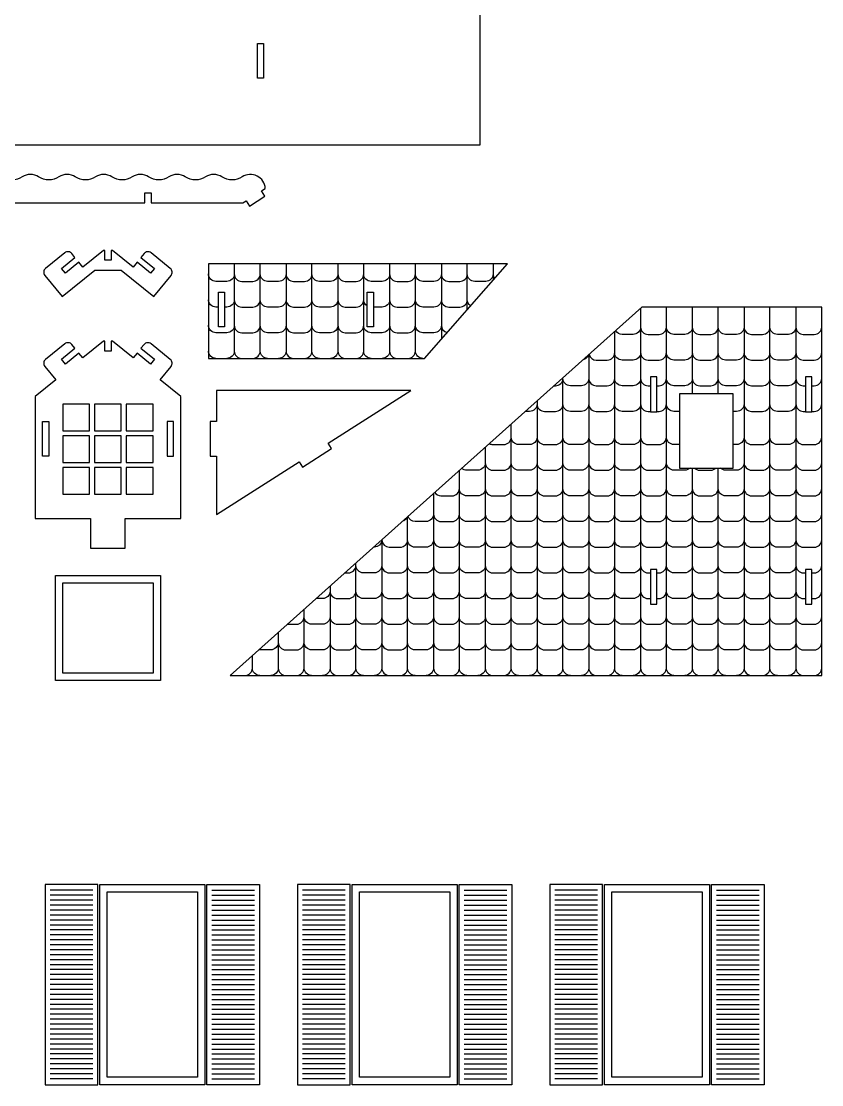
# Model space of a CAD drawing. Extents: x 9656 to 9770, y 1091 to 1154.
# Drawn here: x 9725.29 to 9741.43, y 1091.99 to 1113.43 of the extents above; entities that cross this region are included whole.
import ezdxf

# ---------------------------------------------------------------- set-up
doc = ezdxf.new("R2010")
doc.units = 0
doc.header["$MEASUREMENT"] = 0
doc.layers.add('LAYER_1', color=18, linetype='CONTINUOUS')

msp = doc.modelspace()

# ---------------------------------------------------------------- linework, layer by layer
at = {"layer": 'LAYER_1'}
for points in [[(9734.534, 1110.934), (9719.836, 1110.934), (9719.836, 1114.562), (9734.534, 1114.562)], [(9730.048, 1112.984), (9730.173, 1112.984), (9730.173, 1112.284), (9730.048, 1112.284)], [(9733.418, 1106.634), (9735.09, 1108.544), (9729.062, 1108.544), (9729.062, 1106.634)], [(9729.262, 1107.97), (9729.387, 1107.97), (9729.387, 1107.27), (9729.262, 1107.27)], [(9732.262, 1107.97), (9732.387, 1107.97), (9732.387, 1107.27), (9732.262, 1107.27)], [(9741.428, 1100.241), (9741.428, 1107.666), (9737.8, 1107.666), (9729.502, 1100.241)], [(9738.103, 1105.56), (9738.103, 1106.26), (9737.978, 1106.26), (9737.978, 1105.56)], [(9741.228, 1105.56), (9741.228, 1106.26), (9741.103, 1106.26), (9741.103, 1105.56)], [(9729.099, 1104.665), (9729.224, 1104.665), (9729.224, 1103.489), (9730.888, 1104.55), (9730.955, 1104.444), (9731.545, 1104.821), (9731.478, 1104.926), (9733.141, 1105.987), (9729.224, 1105.987), (9729.224, 1105.365), (9729.099, 1105.365)], [(9739.644, 1105.922), (9738.561, 1105.922), (9738.561, 1104.424), (9739.644, 1104.424)], [(9726.125, 1105.175), (9726.665, 1105.175), (9726.665, 1105.715), (9726.125, 1105.715)], [(9726.765, 1105.175), (9727.305, 1105.175), (9727.305, 1105.715), (9726.765, 1105.715)], [(9727.405, 1105.175), (9727.945, 1105.175), (9727.945, 1105.715), (9727.405, 1105.715)], [(9725.716, 1105.365), (9725.841, 1105.365), (9725.841, 1104.665), (9725.716, 1104.665)], [(9728.354, 1105.365), (9728.229, 1105.365), (9728.229, 1104.665), (9728.354, 1104.665)], [(9726.125, 1104.535), (9726.665, 1104.535), (9726.665, 1105.075), (9726.125, 1105.075)], [(9726.765, 1104.535), (9727.305, 1104.535), (9727.305, 1105.075), (9726.765, 1105.075)], [(9727.405, 1104.535), (9727.945, 1104.535), (9727.945, 1105.075), (9727.405, 1105.075)], [(9726.125, 1103.895), (9726.665, 1103.895), (9726.665, 1104.435), (9726.125, 1104.435)], [(9726.765, 1103.895), (9727.305, 1103.895), (9727.305, 1104.435), (9726.765, 1104.435)], [(9727.405, 1103.895), (9727.945, 1103.895), (9727.945, 1104.435), (9727.405, 1104.435)], [(9725.975, 1102.26), (9728.095, 1102.26), (9728.095, 1100.14), (9725.975, 1100.14)], [(9738.103, 1102.379), (9737.978, 1102.379), (9737.978, 1101.679), (9738.103, 1101.679)], [(9741.228, 1102.379), (9741.103, 1102.379), (9741.103, 1101.679), (9741.228, 1101.679)], [(9726.125, 1102.11), (9727.945, 1102.11), (9727.945, 1100.29), (9726.125, 1100.29)], [(9726.831, 1096.029), (9725.771, 1096.029), (9725.771, 1091.989), (9726.831, 1091.989)], [(9728.991, 1096.029), (9728.991, 1091.989), (9726.871, 1091.989), (9726.871, 1096.029)], [(9727.021, 1095.879), (9728.841, 1095.879), (9728.841, 1092.139), (9727.021, 1092.139)], [(9729.031, 1096.029), (9730.091, 1096.029), (9730.091, 1091.989), (9729.031, 1091.989)], [(9731.919, 1096.029), (9730.859, 1096.029), (9730.859, 1091.989), (9731.919, 1091.989)], [(9734.079, 1096.029), (9734.079, 1091.989), (9731.959, 1091.989), (9731.959, 1096.029)], [(9732.109, 1095.879), (9733.929, 1095.879), (9733.929, 1092.139), (9732.109, 1092.139)], [(9734.119, 1096.029), (9735.179, 1096.029), (9735.179, 1091.989), (9734.119, 1091.989)], [(9737.006, 1096.029), (9735.946, 1096.029), (9735.946, 1091.989), (9737.006, 1091.989)], [(9739.166, 1096.029), (9739.166, 1091.989), (9737.046, 1091.989), (9737.046, 1096.029)], [(9737.196, 1095.879), (9739.016, 1095.879), (9739.016, 1092.139), (9737.196, 1092.139)], [(9739.206, 1096.029), (9740.266, 1096.029), (9740.266, 1091.989), (9739.206, 1091.989)]]:
    msp.add_lwpolyline(points, close=True, dxfattribs=at)
for points in [[(9724.907, 1109.773), (9727.782, 1109.773), (9727.782, 1109.973), (9727.907, 1109.973), (9727.907, 1109.773), (9729.756, 1109.773), (9729.82, 1109.814), (9729.887, 1109.708), (9730.197, 1109.906), (9730.13, 1110.011), (9730.207, 1110.061, 0.579603), (9729.742, 1110.295, -0.300981), (9729.334, 1110.295, 0.300981), (9729.003, 1110.295, -0.300981), (9728.595, 1110.295, 0.300981), (9728.264, 1110.295, -0.300981), (9727.856, 1110.295, 0.300981), (9727.524, 1110.295, -0.300981), (9727.116, 1110.295, 0.300981), (9726.785, 1110.295, -0.300981), (9726.377, 1110.295, 0.300981), (9726.046, 1110.295, -0.300981), (9725.638, 1110.295, 0.300981), (9725.307, 1110.295, -0.300981), (9724.899, 1110.295, 0.236244)], [(9729.583, 1108.544), (9729.583, 1106.784, -0.414214), (9729.433, 1106.634)], [(9729.955, 1106.634, 0.414214), (9730.105, 1106.784), (9730.105, 1108.544)], [(9730.627, 1108.544), (9730.627, 1106.784, 0.414214), (9730.777, 1106.634)], [(9730.999, 1106.634, 0.414214), (9731.149, 1106.784), (9731.149, 1108.544)], [(9731.671, 1108.544), (9731.671, 1106.784, 0.414214), (9731.821, 1106.634)], [(9732.042, 1106.634, 0.414214), (9732.192, 1106.784), (9732.192, 1108.544)], [(9732.714, 1108.544), (9732.714, 1106.784, -0.414214), (9732.564, 1106.634)], [(9733.386, 1106.634, -0.414214), (9733.236, 1106.784), (9733.236, 1108.544)], [(9729.583, 1108.337, -0.414214), (9729.433, 1108.187), (9729.212, 1108.187, -0.414214), (9729.062, 1108.337)], [(9729.583, 1108.337, 0.414214), (9729.733, 1108.187), (9729.955, 1108.187, 0.414214), (9730.105, 1108.337)], [(9730.627, 1108.337, -0.414214), (9730.477, 1108.187), (9730.255, 1108.187, -0.414214), (9730.105, 1108.337)], [(9730.627, 1108.337, 0.414214), (9730.777, 1108.187), (9730.999, 1108.187, 0.414214), (9731.149, 1108.337)], [(9731.671, 1108.337, -0.414214), (9731.521, 1108.187), (9731.299, 1108.187, -0.414214), (9731.149, 1108.337)], [(9731.671, 1108.337, 0.414214), (9731.821, 1108.187), (9732.042, 1108.187, 0.414214), (9732.192, 1108.337)], [(9732.714, 1108.337, -0.414214), (9732.564, 1108.187), (9732.342, 1108.187, -0.414214), (9732.192, 1108.337)], [(9732.714, 1108.337, 0.414214), (9732.864, 1108.187), (9733.086, 1108.187, 0.414214), (9733.236, 1108.337)], [(9733.758, 1108.337, -0.414214), (9733.608, 1108.187), (9733.386, 1108.187, -0.414214), (9733.236, 1108.337)], [(9733.758, 1108.337, 0.414214), (9733.908, 1108.187), (9734.13, 1108.187, 0.414214), (9734.28, 1108.337)], [(9734.802, 1108.337, -0.414214), (9734.652, 1108.187), (9734.43, 1108.187, -0.414214), (9734.28, 1108.337)], [(9734.802, 1108.337, 0.159509), (9734.831, 1108.248)], [(9729.262, 1107.669), (9729.212, 1107.669, -0.414214), (9729.062, 1107.819)], [(9729.583, 1107.819, -0.414214), (9729.433, 1107.669), (9729.387, 1107.669)], [(9729.583, 1107.819, 0.414214), (9729.733, 1107.669), (9729.955, 1107.669, 0.414214), (9730.105, 1107.819)], [(9730.627, 1107.819, -0.414214), (9730.477, 1107.669), (9730.255, 1107.669, -0.414214), (9730.105, 1107.819)], [(9730.627, 1107.819, 0.414214), (9730.777, 1107.669), (9730.999, 1107.669, 0.414214), (9731.149, 1107.819)], [(9731.671, 1107.819, -0.414214), (9731.521, 1107.669), (9731.299, 1107.669, -0.414214), (9731.149, 1107.819)], [(9731.671, 1107.819, 0.414214), (9731.821, 1107.669), (9732.042, 1107.669, 0.414214), (9732.192, 1107.819)], [(9732.262, 1107.693, -0.255564), (9732.192, 1107.819)], [(9732.714, 1107.819, -0.414214), (9732.564, 1107.669), (9732.387, 1107.669)], [(9732.714, 1107.819, 0.414214), (9732.864, 1107.669), (9733.086, 1107.669, 0.414214), (9733.236, 1107.819)], [(9733.758, 1107.819, -0.414214), (9733.608, 1107.669), (9733.386, 1107.669, -0.414214), (9733.236, 1107.819)], [(9733.758, 1107.819, 0.414214), (9733.908, 1107.669), (9734.13, 1107.669, 0.414214), (9734.28, 1107.819)], [(9734.346, 1107.695, -0.249891), (9734.28, 1107.819)], [(9737.775, 1107.643), (9737.775, 1100.391, -0.414214), (9737.625, 1100.241)], [(9738.147, 1100.241, 0.414214), (9738.297, 1100.391), (9738.297, 1107.666)], [(9739.862, 1107.666), (9739.862, 1100.391, -0.414214), (9739.712, 1100.241)], [(9740.234, 1100.241, 0.414214), (9740.384, 1100.391), (9740.384, 1107.666)], [(9740.906, 1107.666), (9740.906, 1100.391, -0.414214), (9740.756, 1100.241)], [(9729.583, 1107.302, -0.414214), (9729.433, 1107.152), (9729.212, 1107.152, -0.414214), (9729.062, 1107.302)], [(9729.583, 1107.302, 0.414214), (9729.733, 1107.152), (9729.955, 1107.152, 0.414214), (9730.105, 1107.302)], [(9730.627, 1107.302, -0.414214), (9730.477, 1107.152), (9730.255, 1107.152, -0.414214), (9730.105, 1107.302)], [(9730.627, 1107.302, 0.414214), (9730.777, 1107.152), (9730.999, 1107.152, 0.414214), (9731.149, 1107.302)], [(9731.671, 1107.302, -0.414214), (9731.521, 1107.152), (9731.299, 1107.152, -0.414214), (9731.149, 1107.302)], [(9731.671, 1107.302, 0.414214), (9731.821, 1107.152), (9732.042, 1107.152, 0.414214), (9732.192, 1107.302)], [(9732.714, 1107.302, -0.414214), (9732.564, 1107.152), (9732.342, 1107.152, -0.414214), (9732.192, 1107.302)], [(9732.714, 1107.302, 0.414214), (9732.864, 1107.152), (9733.086, 1107.152, 0.414214), (9733.236, 1107.302)], [(9733.758, 1107.302, -0.414214), (9733.608, 1107.152), (9733.386, 1107.152, -0.414214), (9733.236, 1107.302)], [(9733.758, 1107.302, 0.349089), (9733.874, 1107.156)], [(9737.775, 1107.268, -0.414214), (9737.625, 1107.118), (9737.403, 1107.118, -0.26914), (9737.273, 1107.194)], [(9737.775, 1107.268, 0.414214), (9737.925, 1107.118), (9738.147, 1107.118, 0.414214), (9738.297, 1107.268)], [(9738.818, 1107.268, -0.414214), (9738.668, 1107.118), (9738.447, 1107.118, -0.414214), (9738.297, 1107.268)], [(9738.818, 1107.268, 0.414214), (9738.968, 1107.118), (9739.19, 1107.118, 0.414214), (9739.34, 1107.268)], [(9739.862, 1107.268, -0.414214), (9739.712, 1107.118), (9739.49, 1107.118, -0.414214), (9739.34, 1107.268)], [(9739.862, 1107.268, 0.414214), (9740.012, 1107.118), (9740.234, 1107.118, 0.414214), (9740.384, 1107.268)], [(9740.906, 1107.268, -0.414214), (9740.756, 1107.118), (9740.534, 1107.118, -0.414214), (9740.384, 1107.268)], [(9740.906, 1107.268, 0.414214), (9741.056, 1107.118), (9741.278, 1107.118, 0.414214), (9741.428, 1107.268)], [(9737.403, 1100.241, -0.414214), (9737.253, 1100.391), (9737.253, 1107.176)], [(9729.212, 1106.634, -0.414214), (9729.062, 1106.784)], [(9729.583, 1106.784, 0.414214), (9729.733, 1106.634)], [(9730.255, 1106.634, -0.414214), (9730.105, 1106.784)], [(9730.627, 1106.784, -0.414214), (9730.477, 1106.634)], [(9731.299, 1106.634, -0.414214), (9731.149, 1106.784)], [(9731.671, 1106.784, -0.414214), (9731.521, 1106.634)], [(9732.342, 1106.634, -0.414214), (9732.192, 1106.784)], [(9732.714, 1106.784, 0.414214), (9732.864, 1106.634)], [(9733.086, 1106.634, 0.414214), (9733.236, 1106.784)], [(9736.723, 1106.702, -0.260244), (9736.614, 1106.605)], [(9736.731, 1106.709), (9736.731, 1100.391, 0.414214), (9736.881, 1100.241)], [(9736.736, 1106.714, 0.342363), (9736.881, 1106.601), (9737.103, 1106.601, 0.414214), (9737.253, 1106.751)], [(9737.775, 1106.751, -0.414214), (9737.625, 1106.601), (9737.403, 1106.601, -0.414214), (9737.253, 1106.751)], [(9737.775, 1106.751, 0.414214), (9737.925, 1106.601), (9738.147, 1106.601, 0.414214), (9738.297, 1106.751)], [(9738.818, 1106.751, -0.414214), (9738.668, 1106.601), (9738.447, 1106.601, -0.414214), (9738.297, 1106.751)], [(9738.818, 1106.751, 0.414214), (9738.968, 1106.601), (9739.19, 1106.601, 0.414214), (9739.34, 1106.751)], [(9739.862, 1106.751, -0.414214), (9739.712, 1106.601), (9739.49, 1106.601, -0.414214), (9739.34, 1106.751)], [(9739.862, 1106.751, 0.414214), (9740.012, 1106.601), (9740.234, 1106.601, 0.414214), (9740.384, 1106.751)], [(9740.906, 1106.751, -0.414214), (9740.756, 1106.601), (9740.534, 1106.601, -0.414214), (9740.384, 1106.751)], [(9740.906, 1106.751, 0.414214), (9741.056, 1106.601), (9741.278, 1106.601, 0.414214), (9741.428, 1106.751)], [(9736.032, 1106.083), (9736.059, 1106.083, 0.414214), (9736.209, 1106.233)], [(9736.059, 1100.241, 0.414214), (9736.209, 1100.391), (9736.209, 1106.242)], [(9736.731, 1106.233, -0.414214), (9736.581, 1106.083), (9736.359, 1106.083, -0.414214), (9736.209, 1106.233)], [(9736.731, 1106.233, 0.414214), (9736.881, 1106.083), (9737.103, 1106.083, 0.414214), (9737.253, 1106.233)], [(9737.775, 1106.233, -0.414214), (9737.625, 1106.083), (9737.403, 1106.083, -0.414214), (9737.253, 1106.233)], [(9737.775, 1106.233, 0.414214), (9737.925, 1106.083), (9737.978, 1106.083)], [(9738.103, 1106.083), (9738.147, 1106.083, 0.414214), (9738.297, 1106.233)], [(9738.818, 1106.233, -0.414214), (9738.668, 1106.083), (9738.447, 1106.083, -0.414214), (9738.297, 1106.233)], [(9738.818, 1106.233, 0.414214), (9738.968, 1106.083), (9739.19, 1106.083, 0.414214), (9739.34, 1106.233)], [(9739.862, 1106.233, -0.414214), (9739.712, 1106.083), (9739.49, 1106.083, -0.414214), (9739.34, 1106.233)], [(9739.862, 1106.233, 0.414214), (9740.012, 1106.083), (9740.234, 1106.083, 0.414214), (9740.384, 1106.233)], [(9740.906, 1106.233, -0.414214), (9740.756, 1106.083), (9740.534, 1106.083, -0.414214), (9740.384, 1106.233)], [(9740.906, 1106.233, 0.414214), (9741.056, 1106.083), (9741.103, 1106.083)], [(9741.228, 1106.083), (9741.278, 1106.083, 0.414214), (9741.428, 1106.233)], [(9735.688, 1105.716, -0.414214), (9735.538, 1105.566), (9735.453, 1105.566)], [(9735.688, 1105.776), (9735.688, 1100.391, -0.414214), (9735.538, 1100.241)], [(9735.688, 1105.716, 0.414214), (9735.838, 1105.566), (9736.059, 1105.566, 0.414214), (9736.209, 1105.716)], [(9736.731, 1105.716, -0.414214), (9736.581, 1105.566), (9736.359, 1105.566, -0.414214), (9736.209, 1105.716)], [(9736.731, 1105.716, 0.414214), (9736.881, 1105.566), (9737.103, 1105.566, 0.414214), (9737.253, 1105.716)], [(9737.775, 1105.716, -0.414214), (9737.625, 1105.566), (9737.403, 1105.566, -0.414214), (9737.253, 1105.716)], [(9737.775, 1105.716, 0.414214), (9737.925, 1105.566), (9737.978, 1105.566)], [(9738.103, 1105.566), (9738.147, 1105.566, 0.414214), (9738.297, 1105.716)], [(9738.561, 1105.566), (9738.447, 1105.566, -0.414214), (9738.297, 1105.716)], [(9739.862, 1105.716, -0.414214), (9739.712, 1105.566), (9739.644, 1105.566)], [(9739.862, 1105.716, 0.414214), (9740.012, 1105.566), (9740.234, 1105.566, 0.414214), (9740.384, 1105.716)], [(9740.906, 1105.716, -0.414214), (9740.756, 1105.566), (9740.534, 1105.566, -0.414214), (9740.384, 1105.716)], [(9740.906, 1105.716, 0.414214), (9741.056, 1105.566), (9741.103, 1105.566)], [(9741.228, 1105.566), (9741.278, 1105.566, 0.414214), (9741.428, 1105.716)], [(9735.316, 1100.241, -0.414214), (9735.166, 1100.391), (9735.166, 1105.309)], [(9734.726, 1104.915, 0.118653), (9734.794, 1104.898), (9735.016, 1104.898, 0.414214), (9735.166, 1105.048)], [(9735.688, 1105.048, -0.414214), (9735.538, 1104.898), (9735.316, 1104.898, -0.414214), (9735.166, 1105.048)], [(9735.688, 1105.048, 0.414214), (9735.838, 1104.898), (9736.059, 1104.898, 0.414214), (9736.209, 1105.048)], [(9736.731, 1105.048, -0.414214), (9736.581, 1104.898), (9736.359, 1104.898, -0.414214), (9736.209, 1105.048)], [(9736.731, 1105.048, 0.414214), (9736.881, 1104.898), (9737.103, 1104.898, 0.414214), (9737.253, 1105.048)], [(9737.775, 1105.048, -0.414214), (9737.625, 1104.898), (9737.403, 1104.898, -0.414214), (9737.253, 1105.048)], [(9737.775, 1105.048, 0.414214), (9737.925, 1104.898), (9738.147, 1104.898, 0.414214), (9738.297, 1105.048)], [(9738.561, 1104.898), (9738.447, 1104.898, -0.414214), (9738.297, 1105.048)], [(9739.862, 1105.048, -0.414214), (9739.712, 1104.898), (9739.644, 1104.898)], [(9739.862, 1105.048, 0.414214), (9740.012, 1104.898), (9740.234, 1104.898, 0.414214), (9740.384, 1105.048)], [(9740.906, 1105.048, -0.414214), (9740.756, 1104.898), (9740.534, 1104.898, -0.414214), (9740.384, 1105.048)], [(9740.906, 1105.048, 0.414214), (9741.056, 1104.898), (9741.278, 1104.898, 0.414214), (9741.428, 1105.048)], [(9734.644, 1104.842), (9734.644, 1100.391, -0.414214), (9734.494, 1100.241)], [(9734.644, 1104.531, -0.414214), (9734.494, 1104.381), (9734.272, 1104.381, -0.185005), (9734.172, 1104.419)], [(9734.644, 1104.531, 0.414214), (9734.794, 1104.381), (9735.016, 1104.381, 0.414214), (9735.166, 1104.531)], [(9735.688, 1104.531, -0.414214), (9735.538, 1104.381), (9735.316, 1104.381, -0.414214), (9735.166, 1104.531)], [(9735.688, 1104.531, 0.414214), (9735.838, 1104.381), (9736.059, 1104.381, 0.414214), (9736.209, 1104.531)], [(9736.731, 1104.531, -0.414214), (9736.581, 1104.381), (9736.359, 1104.381, -0.414214), (9736.209, 1104.531)], [(9736.731, 1104.531, 0.414214), (9736.881, 1104.381), (9737.103, 1104.381, 0.414214), (9737.253, 1104.531)], [(9737.775, 1104.531, -0.414214), (9737.625, 1104.381), (9737.403, 1104.381, -0.414214), (9737.253, 1104.531)], [(9737.775, 1104.531, 0.414214), (9737.925, 1104.381), (9738.147, 1104.381, 0.414214), (9738.297, 1104.531)], [(9738.774, 1104.424, -0.197346), (9738.668, 1104.381), (9738.447, 1104.381, -0.414214), (9738.297, 1104.531)], [(9738.818, 1104.424), (9738.818, 1100.391, 0.414214), (9738.968, 1100.241)], [(9738.863, 1104.424, 0.197346), (9738.968, 1104.381), (9739.19, 1104.381, 0.197346), (9739.296, 1104.424)], [(9739.49, 1100.241, -0.414214), (9739.34, 1100.391), (9739.34, 1104.424)], [(9739.862, 1104.531, -0.414214), (9739.712, 1104.381), (9739.49, 1104.381, -0.197346), (9739.385, 1104.424)], [(9739.862, 1104.531, 0.414214), (9740.012, 1104.381), (9740.234, 1104.381, 0.414214), (9740.384, 1104.531)], [(9740.906, 1104.531, -0.414214), (9740.756, 1104.381), (9740.534, 1104.381, -0.414214), (9740.384, 1104.531)], [(9740.906, 1104.531, 0.414214), (9741.056, 1104.381), (9741.278, 1104.381, 0.414214), (9741.428, 1104.531)], [(9733.972, 1100.241, 0.414214), (9734.122, 1100.391), (9734.122, 1104.375)], [(9733.625, 1103.93, 0.251013), (9733.75, 1103.863), (9733.972, 1103.863, 0.414214), (9734.122, 1104.013)], [(9734.644, 1104.013, -0.414214), (9734.494, 1103.863), (9734.272, 1103.863, -0.414214), (9734.122, 1104.013)], [(9734.644, 1104.013, 0.414214), (9734.794, 1103.863), (9735.016, 1103.863, 0.414214), (9735.166, 1104.013)], [(9735.688, 1104.013, -0.414214), (9735.538, 1103.863), (9735.316, 1103.863, -0.414214), (9735.166, 1104.013)], [(9735.688, 1104.013, 0.414214), (9735.838, 1103.863), (9736.059, 1103.863, 0.414214), (9736.209, 1104.013)], [(9736.731, 1104.013, -0.414214), (9736.581, 1103.863), (9736.359, 1103.863, -0.414214), (9736.209, 1104.013)], [(9736.731, 1104.013, 0.414214), (9736.881, 1103.863), (9737.103, 1103.863, 0.414214), (9737.253, 1104.013)], [(9737.775, 1104.013, -0.414214), (9737.625, 1103.863), (9737.403, 1103.863, -0.414214), (9737.253, 1104.013)], [(9737.775, 1104.013, 0.414214), (9737.925, 1103.863), (9738.147, 1103.863, 0.414214), (9738.297, 1104.013)], [(9738.818, 1104.013, -0.414214), (9738.668, 1103.863), (9738.447, 1103.863, -0.414214), (9738.297, 1104.013)], [(9738.818, 1104.013, 0.414214), (9738.968, 1103.863), (9739.19, 1103.863, 0.414214), (9739.34, 1104.013)], [(9739.862, 1104.013, -0.414214), (9739.712, 1103.863), (9739.49, 1103.863, -0.414214), (9739.34, 1104.013)], [(9739.862, 1104.013, 0.414214), (9740.012, 1103.863), (9740.234, 1103.863, 0.414214), (9740.384, 1104.013)], [(9740.906, 1104.013, -0.414214), (9740.756, 1103.863), (9740.534, 1103.863, -0.414214), (9740.384, 1104.013)], [(9740.906, 1104.013, 0.414214), (9741.056, 1103.863), (9741.278, 1103.863, 0.414214), (9741.428, 1104.013)], [(9733.6, 1103.908), (9733.6, 1100.391, 0.414214), (9733.75, 1100.241)], [(9732.928, 1100.241, 0.414214), (9733.078, 1100.391), (9733.078, 1103.441)], [(9732.984, 1103.357, 0.175897), (9733.061, 1103.425)], [(9733.6, 1103.496, -0.414214), (9733.45, 1103.346), (9733.228, 1103.346, -0.321837), (9733.086, 1103.448)], [(9733.6, 1103.496, 0.414214), (9733.75, 1103.346), (9733.972, 1103.346, 0.414214), (9734.122, 1103.496)], [(9734.644, 1103.496, -0.414214), (9734.494, 1103.346), (9734.272, 1103.346, -0.414214), (9734.122, 1103.496)], [(9734.644, 1103.496, 0.414214), (9734.794, 1103.346), (9735.016, 1103.346, 0.414214), (9735.166, 1103.496)], [(9735.688, 1103.496, -0.414214), (9735.538, 1103.346), (9735.316, 1103.346, -0.414214), (9735.166, 1103.496)], [(9735.688, 1103.496, 0.414214), (9735.838, 1103.346), (9736.059, 1103.346, 0.414214), (9736.209, 1103.496)], [(9736.731, 1103.496, -0.414214), (9736.581, 1103.346), (9736.359, 1103.346, -0.414214), (9736.209, 1103.496)], [(9736.731, 1103.496, 0.414214), (9736.881, 1103.346), (9737.103, 1103.346, 0.414214), (9737.253, 1103.496)], [(9737.775, 1103.496, -0.414214), (9737.625, 1103.346), (9737.403, 1103.346, -0.414214), (9737.253, 1103.496)], [(9737.775, 1103.496, 0.414214), (9737.925, 1103.346), (9738.147, 1103.346, 0.414214), (9738.297, 1103.496)], [(9738.818, 1103.496, -0.414214), (9738.668, 1103.346), (9738.447, 1103.346, -0.414214), (9738.297, 1103.496)], [(9738.818, 1103.496, 0.414214), (9738.968, 1103.346), (9739.19, 1103.346, 0.414214), (9739.34, 1103.496)], [(9739.862, 1103.496, -0.414214), (9739.712, 1103.346), (9739.49, 1103.346, -0.414214), (9739.34, 1103.496)], [(9739.862, 1103.496, 0.414214), (9740.012, 1103.346), (9740.234, 1103.346, 0.414214), (9740.384, 1103.496)], [(9740.906, 1103.496, -0.414214), (9740.756, 1103.346), (9740.534, 1103.346, -0.414214), (9740.384, 1103.496)], [(9740.906, 1103.496, 0.414214), (9741.056, 1103.346), (9741.278, 1103.346, 0.414214), (9741.428, 1103.496)], [(9732.557, 1102.974, -0.405523), (9732.407, 1102.828), (9732.394, 1102.828)], [(9732.557, 1102.978), (9732.557, 1100.391, -0.414214), (9732.407, 1100.241)], [(9732.557, 1102.974, 0.405747), (9732.707, 1102.828), (9732.928, 1102.828, 0.414214), (9733.078, 1102.978)], [(9733.6, 1102.978, -0.414214), (9733.45, 1102.828), (9733.228, 1102.828, -0.414214), (9733.078, 1102.978)], [(9733.6, 1102.978, 0.414214), (9733.75, 1102.828), (9733.972, 1102.828, 0.414214), (9734.122, 1102.978)], [(9734.644, 1102.978, -0.414214), (9734.494, 1102.828), (9734.272, 1102.828, -0.414214), (9734.122, 1102.978)], [(9734.644, 1102.978, 0.414214), (9734.794, 1102.828), (9735.016, 1102.828, 0.414214), (9735.166, 1102.978)], [(9735.688, 1102.978, -0.414214), (9735.538, 1102.828), (9735.316, 1102.828, -0.414214), (9735.166, 1102.978)], [(9735.688, 1102.978, 0.414214), (9735.838, 1102.828), (9736.059, 1102.828, 0.414214), (9736.209, 1102.978)], [(9736.731, 1102.978, -0.414214), (9736.581, 1102.828), (9736.359, 1102.828, -0.414214), (9736.209, 1102.978)], [(9736.731, 1102.978, 0.414214), (9736.881, 1102.828), (9737.103, 1102.828, 0.414214), (9737.253, 1102.978)], [(9737.775, 1102.978, -0.414214), (9737.625, 1102.828), (9737.403, 1102.828, -0.414214), (9737.253, 1102.978)], [(9737.775, 1102.978, 0.414214), (9737.925, 1102.828), (9738.147, 1102.828, 0.414214), (9738.297, 1102.978)], [(9738.818, 1102.978, -0.414214), (9738.668, 1102.828), (9738.447, 1102.828, -0.414214), (9738.297, 1102.978)], [(9738.818, 1102.978, 0.414214), (9738.968, 1102.828), (9739.19, 1102.828, 0.414214), (9739.34, 1102.978)], [(9739.862, 1102.978, -0.414214), (9739.712, 1102.828), (9739.49, 1102.828, -0.414214), (9739.34, 1102.978)], [(9739.862, 1102.978, 0.414214), (9740.012, 1102.828), (9740.234, 1102.828, 0.414214), (9740.384, 1102.978)], [(9740.906, 1102.978, -0.414214), (9740.756, 1102.828), (9740.534, 1102.828, -0.414214), (9740.384, 1102.978)], [(9740.906, 1102.978, 0.414214), (9741.056, 1102.828), (9741.278, 1102.828, 0.414214), (9741.428, 1102.978)], [(9732.185, 1100.241, -0.414214), (9732.035, 1100.391), (9732.035, 1102.507)], [(9731.816, 1102.311), (9731.885, 1102.311, 0.414214), (9732.035, 1102.461)], [(9732.557, 1102.461, -0.414214), (9732.407, 1102.311), (9732.185, 1102.311, -0.414214), (9732.035, 1102.461)], [(9732.557, 1102.461, 0.414214), (9732.707, 1102.311), (9732.928, 1102.311, 0.414214), (9733.078, 1102.461)], [(9733.6, 1102.461, -0.414214), (9733.45, 1102.311), (9733.228, 1102.311, -0.414214), (9733.078, 1102.461)], [(9733.6, 1102.461, 0.414214), (9733.75, 1102.311), (9733.972, 1102.311, 0.414214), (9734.122, 1102.461)], [(9734.644, 1102.461, -0.414214), (9734.494, 1102.311), (9734.272, 1102.311, -0.414214), (9734.122, 1102.461)], [(9734.644, 1102.461, 0.414214), (9734.794, 1102.311), (9735.016, 1102.311, 0.414214), (9735.166, 1102.461)], [(9735.688, 1102.461, -0.414214), (9735.538, 1102.311), (9735.316, 1102.311, -0.414214), (9735.166, 1102.461)], [(9735.688, 1102.461, 0.414214), (9735.838, 1102.311), (9736.059, 1102.311, 0.414214), (9736.209, 1102.461)], [(9736.731, 1102.461, -0.414214), (9736.581, 1102.311), (9736.359, 1102.311, -0.414214), (9736.209, 1102.461)], [(9736.731, 1102.461, 0.414214), (9736.881, 1102.311), (9737.103, 1102.311, 0.414214), (9737.253, 1102.461)], [(9737.775, 1102.461, -0.414214), (9737.625, 1102.311), (9737.403, 1102.311, -0.414214), (9737.253, 1102.461)], [(9737.775, 1102.461, 0.414214), (9737.925, 1102.311), (9737.978, 1102.311)], [(9738.103, 1102.311), (9738.147, 1102.311, 0.414214), (9738.297, 1102.461)], [(9738.818, 1102.461, -0.414214), (9738.668, 1102.311), (9738.447, 1102.311, -0.414214), (9738.297, 1102.461)], [(9738.818, 1102.461, 0.414214), (9738.968, 1102.311), (9739.19, 1102.311, 0.414214), (9739.34, 1102.461)], [(9739.862, 1102.461, -0.414214), (9739.712, 1102.311), (9739.49, 1102.311, -0.414214), (9739.34, 1102.461)], [(9739.862, 1102.461, 0.414214), (9740.012, 1102.311), (9740.234, 1102.311, 0.414214), (9740.384, 1102.461)], [(9740.906, 1102.461, -0.414214), (9740.756, 1102.311), (9740.534, 1102.311, -0.414214), (9740.384, 1102.461)], [(9740.906, 1102.461, 0.414214), (9741.056, 1102.311), (9741.103, 1102.311)], [(9741.228, 1102.311), (9741.278, 1102.311, 0.414214), (9741.428, 1102.461)], [(9731.513, 1102.04), (9731.513, 1100.391, -0.414214), (9731.363, 1100.241)], [(9731.513, 1101.943, -0.414214), (9731.363, 1101.793), (9731.237, 1101.793)], [(9731.513, 1101.943, 0.414214), (9731.663, 1101.793), (9731.885, 1101.793, 0.414214), (9732.035, 1101.943)], [(9732.557, 1101.943, -0.414214), (9732.407, 1101.793), (9732.185, 1101.793, -0.414214), (9732.035, 1101.943)], [(9732.557, 1101.943, 0.414214), (9732.707, 1101.793), (9732.928, 1101.793, 0.414214), (9733.078, 1101.943)], [(9733.6, 1101.943, -0.414214), (9733.45, 1101.793), (9733.228, 1101.793, -0.414214), (9733.078, 1101.943)], [(9733.6, 1101.943, 0.414214), (9733.75, 1101.793), (9733.972, 1101.793, 0.414214), (9734.122, 1101.943)], [(9734.644, 1101.943, -0.414214), (9734.494, 1101.793), (9734.272, 1101.793, -0.414214), (9734.122, 1101.943)], [(9734.644, 1101.943, 0.414214), (9734.794, 1101.793), (9735.016, 1101.793, 0.414214), (9735.166, 1101.943)], [(9735.688, 1101.943, -0.414214), (9735.538, 1101.793), (9735.316, 1101.793, -0.414214), (9735.166, 1101.943)], [(9735.688, 1101.943, 0.414214), (9735.838, 1101.793), (9736.059, 1101.793, 0.414214), (9736.209, 1101.943)], [(9736.731, 1101.943, -0.414214), (9736.581, 1101.793), (9736.359, 1101.793, -0.414214), (9736.209, 1101.943)], [(9736.731, 1101.943, 0.414214), (9736.881, 1101.793), (9737.103, 1101.793, 0.414214), (9737.253, 1101.943)], [(9737.775, 1101.943, -0.414214), (9737.625, 1101.793), (9737.403, 1101.793, -0.414214), (9737.253, 1101.943)], [(9737.775, 1101.943, 0.414214), (9737.925, 1101.793), (9737.978, 1101.793)], [(9738.103, 1101.793), (9738.147, 1101.793, 0.414214), (9738.297, 1101.943)], [(9738.818, 1101.943, -0.414214), (9738.668, 1101.793), (9738.447, 1101.793, -0.414214), (9738.297, 1101.943)], [(9738.818, 1101.943, 0.414214), (9738.968, 1101.793), (9739.19, 1101.793, 0.414214), (9739.34, 1101.943)], [(9739.862, 1101.943, -0.414214), (9739.712, 1101.793), (9739.49, 1101.793, -0.414214), (9739.34, 1101.943)], [(9739.862, 1101.943, 0.414214), (9740.012, 1101.793), (9740.234, 1101.793, 0.414214), (9740.384, 1101.943)], [(9740.906, 1101.943, -0.414214), (9740.756, 1101.793), (9740.534, 1101.793, -0.414214), (9740.384, 1101.943)], [(9740.906, 1101.943, 0.414214), (9741.056, 1101.793), (9741.103, 1101.793)], [(9741.228, 1101.793), (9741.278, 1101.793, 0.414214), (9741.428, 1101.943)], [(9730.659, 1101.276), (9730.841, 1101.276, 0.414214), (9730.991, 1101.426)], [(9730.841, 1100.241, 0.414214), (9730.991, 1100.391), (9730.991, 1101.573)], [(9731.513, 1101.426, -0.414214), (9731.363, 1101.276), (9731.141, 1101.276, -0.414214), (9730.991, 1101.426)], [(9731.513, 1101.426, 0.414214), (9731.663, 1101.276), (9731.885, 1101.276, 0.414214), (9732.035, 1101.426)], [(9732.557, 1101.426, -0.414214), (9732.407, 1101.276), (9732.185, 1101.276, -0.414214), (9732.035, 1101.426)], [(9732.557, 1101.426, 0.414214), (9732.707, 1101.276), (9732.928, 1101.276, 0.414214), (9733.078, 1101.426)], [(9733.6, 1101.426, -0.414214), (9733.45, 1101.276), (9733.228, 1101.276, -0.414214), (9733.078, 1101.426)], [(9733.6, 1101.426, 0.414214), (9733.75, 1101.276), (9733.972, 1101.276, 0.414214), (9734.122, 1101.426)], [(9734.644, 1101.426, -0.414214), (9734.494, 1101.276), (9734.272, 1101.276, -0.414214), (9734.122, 1101.426)], [(9734.644, 1101.426, 0.414214), (9734.794, 1101.276), (9735.016, 1101.276, 0.414214), (9735.166, 1101.426)], [(9735.688, 1101.426, -0.414214), (9735.538, 1101.276), (9735.316, 1101.276, -0.414214), (9735.166, 1101.426)], [(9735.688, 1101.426, 0.414214), (9735.838, 1101.276), (9736.059, 1101.276, 0.414214), (9736.209, 1101.426)], [(9736.731, 1101.426, -0.414214), (9736.581, 1101.276), (9736.359, 1101.276, -0.414214), (9736.209, 1101.426)], [(9736.731, 1101.426, 0.414214), (9736.881, 1101.276), (9737.103, 1101.276, 0.414214), (9737.253, 1101.426)], [(9737.775, 1101.426, -0.414214), (9737.625, 1101.276), (9737.403, 1101.276, -0.414214), (9737.253, 1101.426)], [(9737.775, 1101.426, 0.414214), (9737.925, 1101.276), (9738.147, 1101.276, 0.414214), (9738.297, 1101.426)], [(9738.818, 1101.426, -0.414214), (9738.668, 1101.276), (9738.447, 1101.276, -0.414214), (9738.297, 1101.426)], [(9738.818, 1101.426, 0.414214), (9738.968, 1101.276), (9739.19, 1101.276, 0.414214), (9739.34, 1101.426)], [(9739.862, 1101.426, -0.414214), (9739.712, 1101.276), (9739.49, 1101.276, -0.414214), (9739.34, 1101.426)], [(9739.862, 1101.426, 0.414214), (9740.012, 1101.276), (9740.234, 1101.276, 0.414214), (9740.384, 1101.426)], [(9740.906, 1101.426, -0.414214), (9740.756, 1101.276), (9740.534, 1101.276, -0.414214), (9740.384, 1101.426)], [(9740.906, 1101.426, 0.414214), (9741.056, 1101.276), (9741.278, 1101.276, 0.414214), (9741.428, 1101.426)], [(9730.469, 1101.106), (9730.469, 1100.391, -0.414214), (9730.319, 1100.241)], [(9730.469, 1100.908, -0.414214), (9730.319, 1100.758), (9730.097, 1100.758, -0.026777), (9730.081, 1100.759)], [(9730.469, 1100.908, 0.414214), (9730.619, 1100.758), (9730.841, 1100.758, 0.414214), (9730.991, 1100.908)], [(9731.513, 1100.908, -0.414214), (9731.363, 1100.758), (9731.141, 1100.758, -0.414214), (9730.991, 1100.908)], [(9731.513, 1100.908, 0.414214), (9731.663, 1100.758), (9731.885, 1100.758, 0.414214), (9732.035, 1100.908)], [(9732.557, 1100.908, -0.414214), (9732.407, 1100.758), (9732.185, 1100.758, -0.414214), (9732.035, 1100.908)], [(9732.557, 1100.908, 0.414214), (9732.707, 1100.758), (9732.928, 1100.758, 0.414214), (9733.078, 1100.908)], [(9733.6, 1100.908, -0.414214), (9733.45, 1100.758), (9733.228, 1100.758, -0.414214), (9733.078, 1100.908)], [(9733.6, 1100.908, 0.414214), (9733.75, 1100.758), (9733.972, 1100.758, 0.414214), (9734.122, 1100.908)], [(9734.644, 1100.908, -0.414214), (9734.494, 1100.758), (9734.272, 1100.758, -0.414214), (9734.122, 1100.908)], [(9734.644, 1100.908, 0.414214), (9734.794, 1100.758), (9735.016, 1100.758, 0.414214), (9735.166, 1100.908)], [(9735.688, 1100.908, -0.414214), (9735.538, 1100.758), (9735.316, 1100.758, -0.414214), (9735.166, 1100.908)], [(9735.688, 1100.908, 0.414214), (9735.838, 1100.758), (9736.059, 1100.758, 0.414214), (9736.209, 1100.908)], [(9736.731, 1100.908, -0.414214), (9736.581, 1100.758), (9736.359, 1100.758, -0.414214), (9736.209, 1100.908)], [(9736.731, 1100.908, 0.414214), (9736.881, 1100.758), (9737.103, 1100.758, 0.414214), (9737.253, 1100.908)], [(9737.775, 1100.908, -0.414214), (9737.625, 1100.758), (9737.403, 1100.758, -0.414214), (9737.253, 1100.908)], [(9737.775, 1100.908, 0.414214), (9737.925, 1100.758), (9738.147, 1100.758, 0.414214), (9738.297, 1100.908)], [(9738.818, 1100.908, -0.414214), (9738.668, 1100.758), (9738.447, 1100.758, -0.414214), (9738.297, 1100.908)], [(9738.818, 1100.908, 0.414214), (9738.968, 1100.758), (9739.19, 1100.758, 0.414214), (9739.34, 1100.908)], [(9739.862, 1100.908, -0.414214), (9739.712, 1100.758), (9739.49, 1100.758, -0.414214), (9739.34, 1100.908)], [(9739.862, 1100.908, 0.414214), (9740.012, 1100.758), (9740.234, 1100.758, 0.414214), (9740.384, 1100.908)], [(9740.906, 1100.908, -0.414214), (9740.756, 1100.758), (9740.534, 1100.758, -0.414214), (9740.384, 1100.908)], [(9740.906, 1100.908, 0.414214), (9741.056, 1100.758), (9741.278, 1100.758, 0.414214), (9741.428, 1100.908)], [(9729.797, 1100.241, 0.414214), (9729.947, 1100.391), (9729.947, 1100.639)], [(9730.097, 1100.241, -0.414214), (9729.947, 1100.391)], [(9730.469, 1100.391, 0.414214), (9730.619, 1100.241)], [(9731.141, 1100.241, -0.414214), (9730.991, 1100.391)], [(9731.513, 1100.391, 0.414214), (9731.663, 1100.241)], [(9731.885, 1100.241, 0.414214), (9732.035, 1100.391)], [(9732.557, 1100.391, 0.414214), (9732.707, 1100.241)], [(9733.228, 1100.241, -0.414214), (9733.078, 1100.391)], [(9733.6, 1100.391, -0.414214), (9733.45, 1100.241)], [(9734.272, 1100.241, -0.414214), (9734.122, 1100.391)], [(9734.644, 1100.391, 0.414214), (9734.794, 1100.241)], [(9735.016, 1100.241, 0.414214), (9735.166, 1100.391)], [(9735.688, 1100.391, 0.414214), (9735.838, 1100.241)], [(9736.359, 1100.241, -0.414214), (9736.209, 1100.391)], [(9736.731, 1100.391, -0.414214), (9736.581, 1100.241)], [(9737.103, 1100.241, 0.414214), (9737.253, 1100.391)], [(9737.775, 1100.391, 0.414214), (9737.925, 1100.241)], [(9738.447, 1100.241, -0.414214), (9738.297, 1100.391)], [(9738.818, 1100.391, -0.414214), (9738.668, 1100.241)], [(9739.19, 1100.241, 0.414214), (9739.34, 1100.391)], [(9739.862, 1100.391, 0.414214), (9740.012, 1100.241)], [(9740.534, 1100.241, -0.414214), (9740.384, 1100.391)], [(9740.906, 1100.391, 0.414214), (9741.056, 1100.241)], [(9741.278, 1100.241, 0.414214), (9741.428, 1100.391)], [(9729.516, 1100.253, 0.102653), (9729.576, 1100.241)]]:
    msp.add_lwpolyline(points, format="xyb", dxfattribs=at)
for points in [[(9727.097, 1108.814), (9727.097, 1108.614), (9726.972, 1108.614), (9726.972, 1108.814), (9726.944, 1108.814), (9726.527, 1108.477), (9726.448, 1108.574), (9726.176, 1108.353), (9726.098, 1108.45), (9726.37, 1108.671), (9726.307, 1108.748, 0.414214), (9726.166, 1108.763), (9725.777, 1108.449, 0.414214), (9725.763, 1108.308), (9726.109, 1107.88), (9726.768, 1108.414), (9727.302, 1108.414), (9727.961, 1107.88), (9728.307, 1108.308, 0.414214), (9728.293, 1108.449), (9727.904, 1108.763, 0.414214), (9727.763, 1108.748), (9727.7, 1108.671), (9727.972, 1108.45), (9727.894, 1108.353), (9727.622, 1108.574), (9727.543, 1108.477), (9727.126, 1108.814)], [(9727.385, 1102.809), (9727.385, 1103.409), (9728.504, 1103.409), (9728.504, 1105.865), (9728.087, 1106.203), (9728.307, 1106.475, 0.414214), (9728.293, 1106.616), (9727.904, 1106.93, 0.414214), (9727.763, 1106.916), (9727.7, 1106.838), (9727.972, 1106.618), (9727.894, 1106.521), (9727.622, 1106.741), (9727.543, 1106.644), (9727.126, 1106.981), (9727.097, 1106.981), (9727.097, 1106.781), (9726.972, 1106.781), (9726.972, 1106.981), (9726.944, 1106.981), (9726.527, 1106.644), (9726.448, 1106.741), (9726.176, 1106.521), (9726.098, 1106.618), (9726.37, 1106.838), (9726.307, 1106.916, 0.414214), (9726.166, 1106.93), (9725.777, 1106.616, 0.414214), (9725.763, 1106.475), (9725.983, 1106.203), (9725.566, 1105.865), (9725.566, 1103.409), (9726.685, 1103.409), (9726.685, 1102.809)]]:
    msp.add_lwpolyline(points, format="xyb", close=True, dxfattribs=at)
for points in [[(9733.758, 1108.544), (9733.758, 1107.023)], [(9734.28, 1107.619), (9734.28, 1108.544)], [(9734.802, 1108.544), (9734.802, 1108.215)], [(9738.818, 1107.666), (9738.818, 1105.922)], [(9739.34, 1105.922), (9739.34, 1107.666)], [(9726.731, 1095.909), (9725.871, 1095.909)], [(9729.131, 1095.909), (9729.991, 1095.909)], [(9731.819, 1095.909), (9730.959, 1095.909)], [(9734.219, 1095.909), (9735.079, 1095.909)], [(9736.906, 1095.909), (9736.046, 1095.909)], [(9739.306, 1095.909), (9740.166, 1095.909)], [(9726.731, 1095.809), (9725.871, 1095.809)], [(9726.731, 1095.709), (9725.871, 1095.709)], [(9726.731, 1095.609), (9725.871, 1095.609)], [(9729.131, 1095.809), (9729.991, 1095.809)], [(9729.131, 1095.709), (9729.991, 1095.709)], [(9729.131, 1095.609), (9729.991, 1095.609)], [(9731.819, 1095.809), (9730.959, 1095.809)], [(9731.819, 1095.709), (9730.959, 1095.709)], [(9731.819, 1095.609), (9730.959, 1095.609)], [(9734.219, 1095.809), (9735.079, 1095.809)], [(9734.219, 1095.709), (9735.079, 1095.709)], [(9734.219, 1095.609), (9735.079, 1095.609)], [(9736.906, 1095.809), (9736.046, 1095.809)], [(9736.906, 1095.709), (9736.046, 1095.709)], [(9736.906, 1095.609), (9736.046, 1095.609)], [(9739.306, 1095.809), (9740.166, 1095.809)], [(9739.306, 1095.709), (9740.166, 1095.709)], [(9739.306, 1095.609), (9740.166, 1095.609)], [(9726.731, 1095.509), (9725.871, 1095.509)], [(9726.731, 1095.409), (9725.871, 1095.409)], [(9729.131, 1095.509), (9729.991, 1095.509)], [(9729.131, 1095.409), (9729.991, 1095.409)], [(9731.819, 1095.509), (9730.959, 1095.509)], [(9731.819, 1095.409), (9730.959, 1095.409)], [(9734.219, 1095.509), (9735.079, 1095.509)], [(9734.219, 1095.409), (9735.079, 1095.409)], [(9736.906, 1095.509), (9736.046, 1095.509)], [(9736.906, 1095.409), (9736.046, 1095.409)], [(9739.306, 1095.509), (9740.166, 1095.509)], [(9739.306, 1095.409), (9740.166, 1095.409)], [(9726.731, 1095.309), (9725.871, 1095.309)], [(9726.731, 1095.209), (9725.871, 1095.209)], [(9729.131, 1095.309), (9729.991, 1095.309)], [(9729.131, 1095.209), (9729.991, 1095.209)], [(9731.819, 1095.309), (9730.959, 1095.309)], [(9731.819, 1095.209), (9730.959, 1095.209)], [(9734.219, 1095.309), (9735.079, 1095.309)], [(9734.219, 1095.209), (9735.079, 1095.209)], [(9736.906, 1095.309), (9736.046, 1095.309)], [(9736.906, 1095.209), (9736.046, 1095.209)], [(9739.306, 1095.309), (9740.166, 1095.309)], [(9739.306, 1095.209), (9740.166, 1095.209)], [(9726.731, 1095.109), (9725.871, 1095.109)], [(9726.731, 1095.009), (9725.871, 1095.009)], [(9729.131, 1095.109), (9729.991, 1095.109)], [(9729.131, 1095.009), (9729.991, 1095.009)], [(9731.819, 1095.109), (9730.959, 1095.109)], [(9731.819, 1095.009), (9730.959, 1095.009)], [(9734.219, 1095.109), (9735.079, 1095.109)], [(9734.219, 1095.009), (9735.079, 1095.009)], [(9736.906, 1095.109), (9736.046, 1095.109)], [(9736.906, 1095.009), (9736.046, 1095.009)], [(9739.306, 1095.109), (9740.166, 1095.109)], [(9739.306, 1095.009), (9740.166, 1095.009)], [(9726.731, 1094.909), (9725.871, 1094.909)], [(9726.731, 1094.809), (9725.871, 1094.809)], [(9729.131, 1094.909), (9729.991, 1094.909)], [(9729.131, 1094.809), (9729.991, 1094.809)], [(9731.819, 1094.909), (9730.959, 1094.909)], [(9731.819, 1094.809), (9730.959, 1094.809)], [(9734.219, 1094.909), (9735.079, 1094.909)], [(9734.219, 1094.809), (9735.079, 1094.809)], [(9736.906, 1094.909), (9736.046, 1094.909)], [(9736.906, 1094.809), (9736.046, 1094.809)], [(9739.306, 1094.909), (9740.166, 1094.909)], [(9739.306, 1094.809), (9740.166, 1094.809)], [(9726.731, 1094.709), (9725.871, 1094.709)], [(9726.731, 1094.609), (9725.871, 1094.609)], [(9729.131, 1094.709), (9729.991, 1094.709)], [(9729.131, 1094.609), (9729.991, 1094.609)], [(9731.819, 1094.709), (9730.959, 1094.709)], [(9731.819, 1094.609), (9730.959, 1094.609)], [(9734.219, 1094.709), (9735.079, 1094.709)], [(9734.219, 1094.609), (9735.079, 1094.609)], [(9736.906, 1094.709), (9736.046, 1094.709)], [(9736.906, 1094.609), (9736.046, 1094.609)], [(9739.306, 1094.709), (9740.166, 1094.709)], [(9739.306, 1094.609), (9740.166, 1094.609)], [(9726.731, 1094.509), (9725.871, 1094.509)], [(9726.731, 1094.409), (9725.871, 1094.409)], [(9729.131, 1094.509), (9729.991, 1094.509)], [(9729.131, 1094.409), (9729.991, 1094.409)], [(9731.819, 1094.509), (9730.959, 1094.509)], [(9731.819, 1094.409), (9730.959, 1094.409)], [(9734.219, 1094.509), (9735.079, 1094.509)], [(9734.219, 1094.409), (9735.079, 1094.409)], [(9736.906, 1094.509), (9736.046, 1094.509)], [(9736.906, 1094.409), (9736.046, 1094.409)], [(9739.306, 1094.509), (9740.166, 1094.509)], [(9739.306, 1094.409), (9740.166, 1094.409)], [(9726.731, 1094.309), (9725.871, 1094.309)], [(9726.731, 1094.209), (9725.871, 1094.209)], [(9726.731, 1094.109), (9725.871, 1094.109)], [(9729.131, 1094.309), (9729.991, 1094.309)], [(9729.131, 1094.209), (9729.991, 1094.209)], [(9729.131, 1094.109), (9729.991, 1094.109)], [(9731.819, 1094.309), (9730.959, 1094.309)], [(9731.819, 1094.209), (9730.959, 1094.209)], [(9731.819, 1094.109), (9730.959, 1094.109)], [(9734.219, 1094.309), (9735.079, 1094.309)], [(9734.219, 1094.209), (9735.079, 1094.209)], [(9734.219, 1094.109), (9735.079, 1094.109)], [(9736.906, 1094.309), (9736.046, 1094.309)], [(9736.906, 1094.209), (9736.046, 1094.209)], [(9736.906, 1094.109), (9736.046, 1094.109)], [(9739.306, 1094.309), (9740.166, 1094.309)], [(9739.306, 1094.209), (9740.166, 1094.209)], [(9739.306, 1094.109), (9740.166, 1094.109)], [(9726.731, 1094.009), (9725.871, 1094.009)], [(9726.731, 1093.909), (9725.871, 1093.909)], [(9729.131, 1094.009), (9729.991, 1094.009)], [(9729.131, 1093.909), (9729.991, 1093.909)], [(9731.819, 1094.009), (9730.959, 1094.009)], [(9731.819, 1093.909), (9730.959, 1093.909)], [(9734.219, 1094.009), (9735.079, 1094.009)], [(9734.219, 1093.909), (9735.079, 1093.909)], [(9736.906, 1094.009), (9736.046, 1094.009)], [(9736.906, 1093.909), (9736.046, 1093.909)], [(9739.306, 1094.009), (9740.166, 1094.009)], [(9739.306, 1093.909), (9740.166, 1093.909)], [(9726.731, 1093.809), (9725.871, 1093.809)], [(9726.731, 1093.709), (9725.871, 1093.709)], [(9729.131, 1093.809), (9729.991, 1093.809)], [(9729.131, 1093.709), (9729.991, 1093.709)], [(9731.819, 1093.809), (9730.959, 1093.809)], [(9731.819, 1093.709), (9730.959, 1093.709)], [(9734.219, 1093.809), (9735.079, 1093.809)], [(9734.219, 1093.709), (9735.079, 1093.709)], [(9736.906, 1093.809), (9736.046, 1093.809)], [(9736.906, 1093.709), (9736.046, 1093.709)], [(9739.306, 1093.809), (9740.166, 1093.809)], [(9739.306, 1093.709), (9740.166, 1093.709)], [(9726.731, 1093.609), (9725.871, 1093.609)], [(9726.731, 1093.509), (9725.871, 1093.509)], [(9729.131, 1093.609), (9729.991, 1093.609)], [(9729.131, 1093.509), (9729.991, 1093.509)], [(9731.819, 1093.609), (9730.959, 1093.609)], [(9731.819, 1093.509), (9730.959, 1093.509)], [(9734.219, 1093.609), (9735.079, 1093.609)], [(9734.219, 1093.509), (9735.079, 1093.509)], [(9736.906, 1093.609), (9736.046, 1093.609)], [(9736.906, 1093.509), (9736.046, 1093.509)], [(9739.306, 1093.609), (9740.166, 1093.609)], [(9739.306, 1093.509), (9740.166, 1093.509)], [(9726.731, 1093.409), (9725.871, 1093.409)], [(9726.731, 1093.309), (9725.871, 1093.309)], [(9729.131, 1093.409), (9729.991, 1093.409)], [(9729.131, 1093.309), (9729.991, 1093.309)], [(9731.819, 1093.409), (9730.959, 1093.409)], [(9731.819, 1093.309), (9730.959, 1093.309)], [(9734.219, 1093.409), (9735.079, 1093.409)], [(9734.219, 1093.309), (9735.079, 1093.309)], [(9736.906, 1093.409), (9736.046, 1093.409)], [(9736.906, 1093.309), (9736.046, 1093.309)], [(9739.306, 1093.409), (9740.166, 1093.409)], [(9739.306, 1093.309), (9740.166, 1093.309)], [(9726.731, 1093.209), (9725.871, 1093.209)], [(9726.731, 1093.109), (9725.871, 1093.109)], [(9729.131, 1093.209), (9729.991, 1093.209)], [(9729.131, 1093.109), (9729.991, 1093.109)], [(9731.819, 1093.209), (9730.959, 1093.209)], [(9731.819, 1093.109), (9730.959, 1093.109)], [(9734.219, 1093.209), (9735.079, 1093.209)], [(9734.219, 1093.109), (9735.079, 1093.109)], [(9736.906, 1093.209), (9736.046, 1093.209)], [(9736.906, 1093.109), (9736.046, 1093.109)], [(9739.306, 1093.209), (9740.166, 1093.209)], [(9739.306, 1093.109), (9740.166, 1093.109)], [(9726.731, 1093.009), (9725.871, 1093.009)], [(9726.731, 1092.909), (9725.871, 1092.909)], [(9729.131, 1093.009), (9729.991, 1093.009)], [(9729.131, 1092.909), (9729.991, 1092.909)], [(9731.819, 1093.009), (9730.959, 1093.009)], [(9731.819, 1092.909), (9730.959, 1092.909)], [(9734.219, 1093.009), (9735.079, 1093.009)], [(9734.219, 1092.909), (9735.079, 1092.909)], [(9736.906, 1093.009), (9736.046, 1093.009)], [(9736.906, 1092.909), (9736.046, 1092.909)], [(9739.306, 1093.009), (9740.166, 1093.009)], [(9739.306, 1092.909), (9740.166, 1092.909)], [(9726.731, 1092.809), (9725.871, 1092.809)], [(9726.731, 1092.709), (9725.871, 1092.709)], [(9726.731, 1092.609), (9725.871, 1092.609)], [(9729.131, 1092.809), (9729.991, 1092.809)], [(9729.131, 1092.709), (9729.991, 1092.709)], [(9729.131, 1092.609), (9729.991, 1092.609)], [(9731.819, 1092.809), (9730.959, 1092.809)], [(9731.819, 1092.709), (9730.959, 1092.709)], [(9731.819, 1092.609), (9730.959, 1092.609)], [(9734.219, 1092.809), (9735.079, 1092.809)], [(9734.219, 1092.709), (9735.079, 1092.709)], [(9734.219, 1092.609), (9735.079, 1092.609)], [(9736.906, 1092.809), (9736.046, 1092.809)], [(9736.906, 1092.709), (9736.046, 1092.709)], [(9736.906, 1092.609), (9736.046, 1092.609)], [(9739.306, 1092.809), (9740.166, 1092.809)], [(9739.306, 1092.709), (9740.166, 1092.709)], [(9739.306, 1092.609), (9740.166, 1092.609)], [(9726.731, 1092.509), (9725.871, 1092.509)], [(9726.731, 1092.409), (9725.871, 1092.409)], [(9729.131, 1092.509), (9729.991, 1092.509)], [(9729.131, 1092.409), (9729.991, 1092.409)], [(9731.819, 1092.509), (9730.959, 1092.509)], [(9731.819, 1092.409), (9730.959, 1092.409)], [(9734.219, 1092.509), (9735.079, 1092.509)], [(9734.219, 1092.409), (9735.079, 1092.409)], [(9736.906, 1092.509), (9736.046, 1092.509)], [(9736.906, 1092.409), (9736.046, 1092.409)], [(9739.306, 1092.509), (9740.166, 1092.509)], [(9739.306, 1092.409), (9740.166, 1092.409)], [(9726.731, 1092.309), (9725.871, 1092.309)], [(9726.731, 1092.209), (9725.871, 1092.209)], [(9729.131, 1092.309), (9729.991, 1092.309)], [(9729.131, 1092.209), (9729.991, 1092.209)], [(9731.819, 1092.309), (9730.959, 1092.309)], [(9731.819, 1092.209), (9730.959, 1092.209)], [(9734.219, 1092.309), (9735.079, 1092.309)], [(9734.219, 1092.209), (9735.079, 1092.209)], [(9736.906, 1092.309), (9736.046, 1092.309)], [(9736.906, 1092.209), (9736.046, 1092.209)], [(9739.306, 1092.309), (9740.166, 1092.309)], [(9739.306, 1092.209), (9740.166, 1092.209)], [(9726.731, 1092.109), (9725.871, 1092.109)], [(9729.131, 1092.109), (9729.991, 1092.109)], [(9731.819, 1092.109), (9730.959, 1092.109)], [(9734.219, 1092.109), (9735.079, 1092.109)], [(9736.906, 1092.109), (9736.046, 1092.109)], [(9739.306, 1092.109), (9740.166, 1092.109)]]:
    msp.add_lwpolyline(points, dxfattribs=at)

doc.saveas('drawing.dxf')
